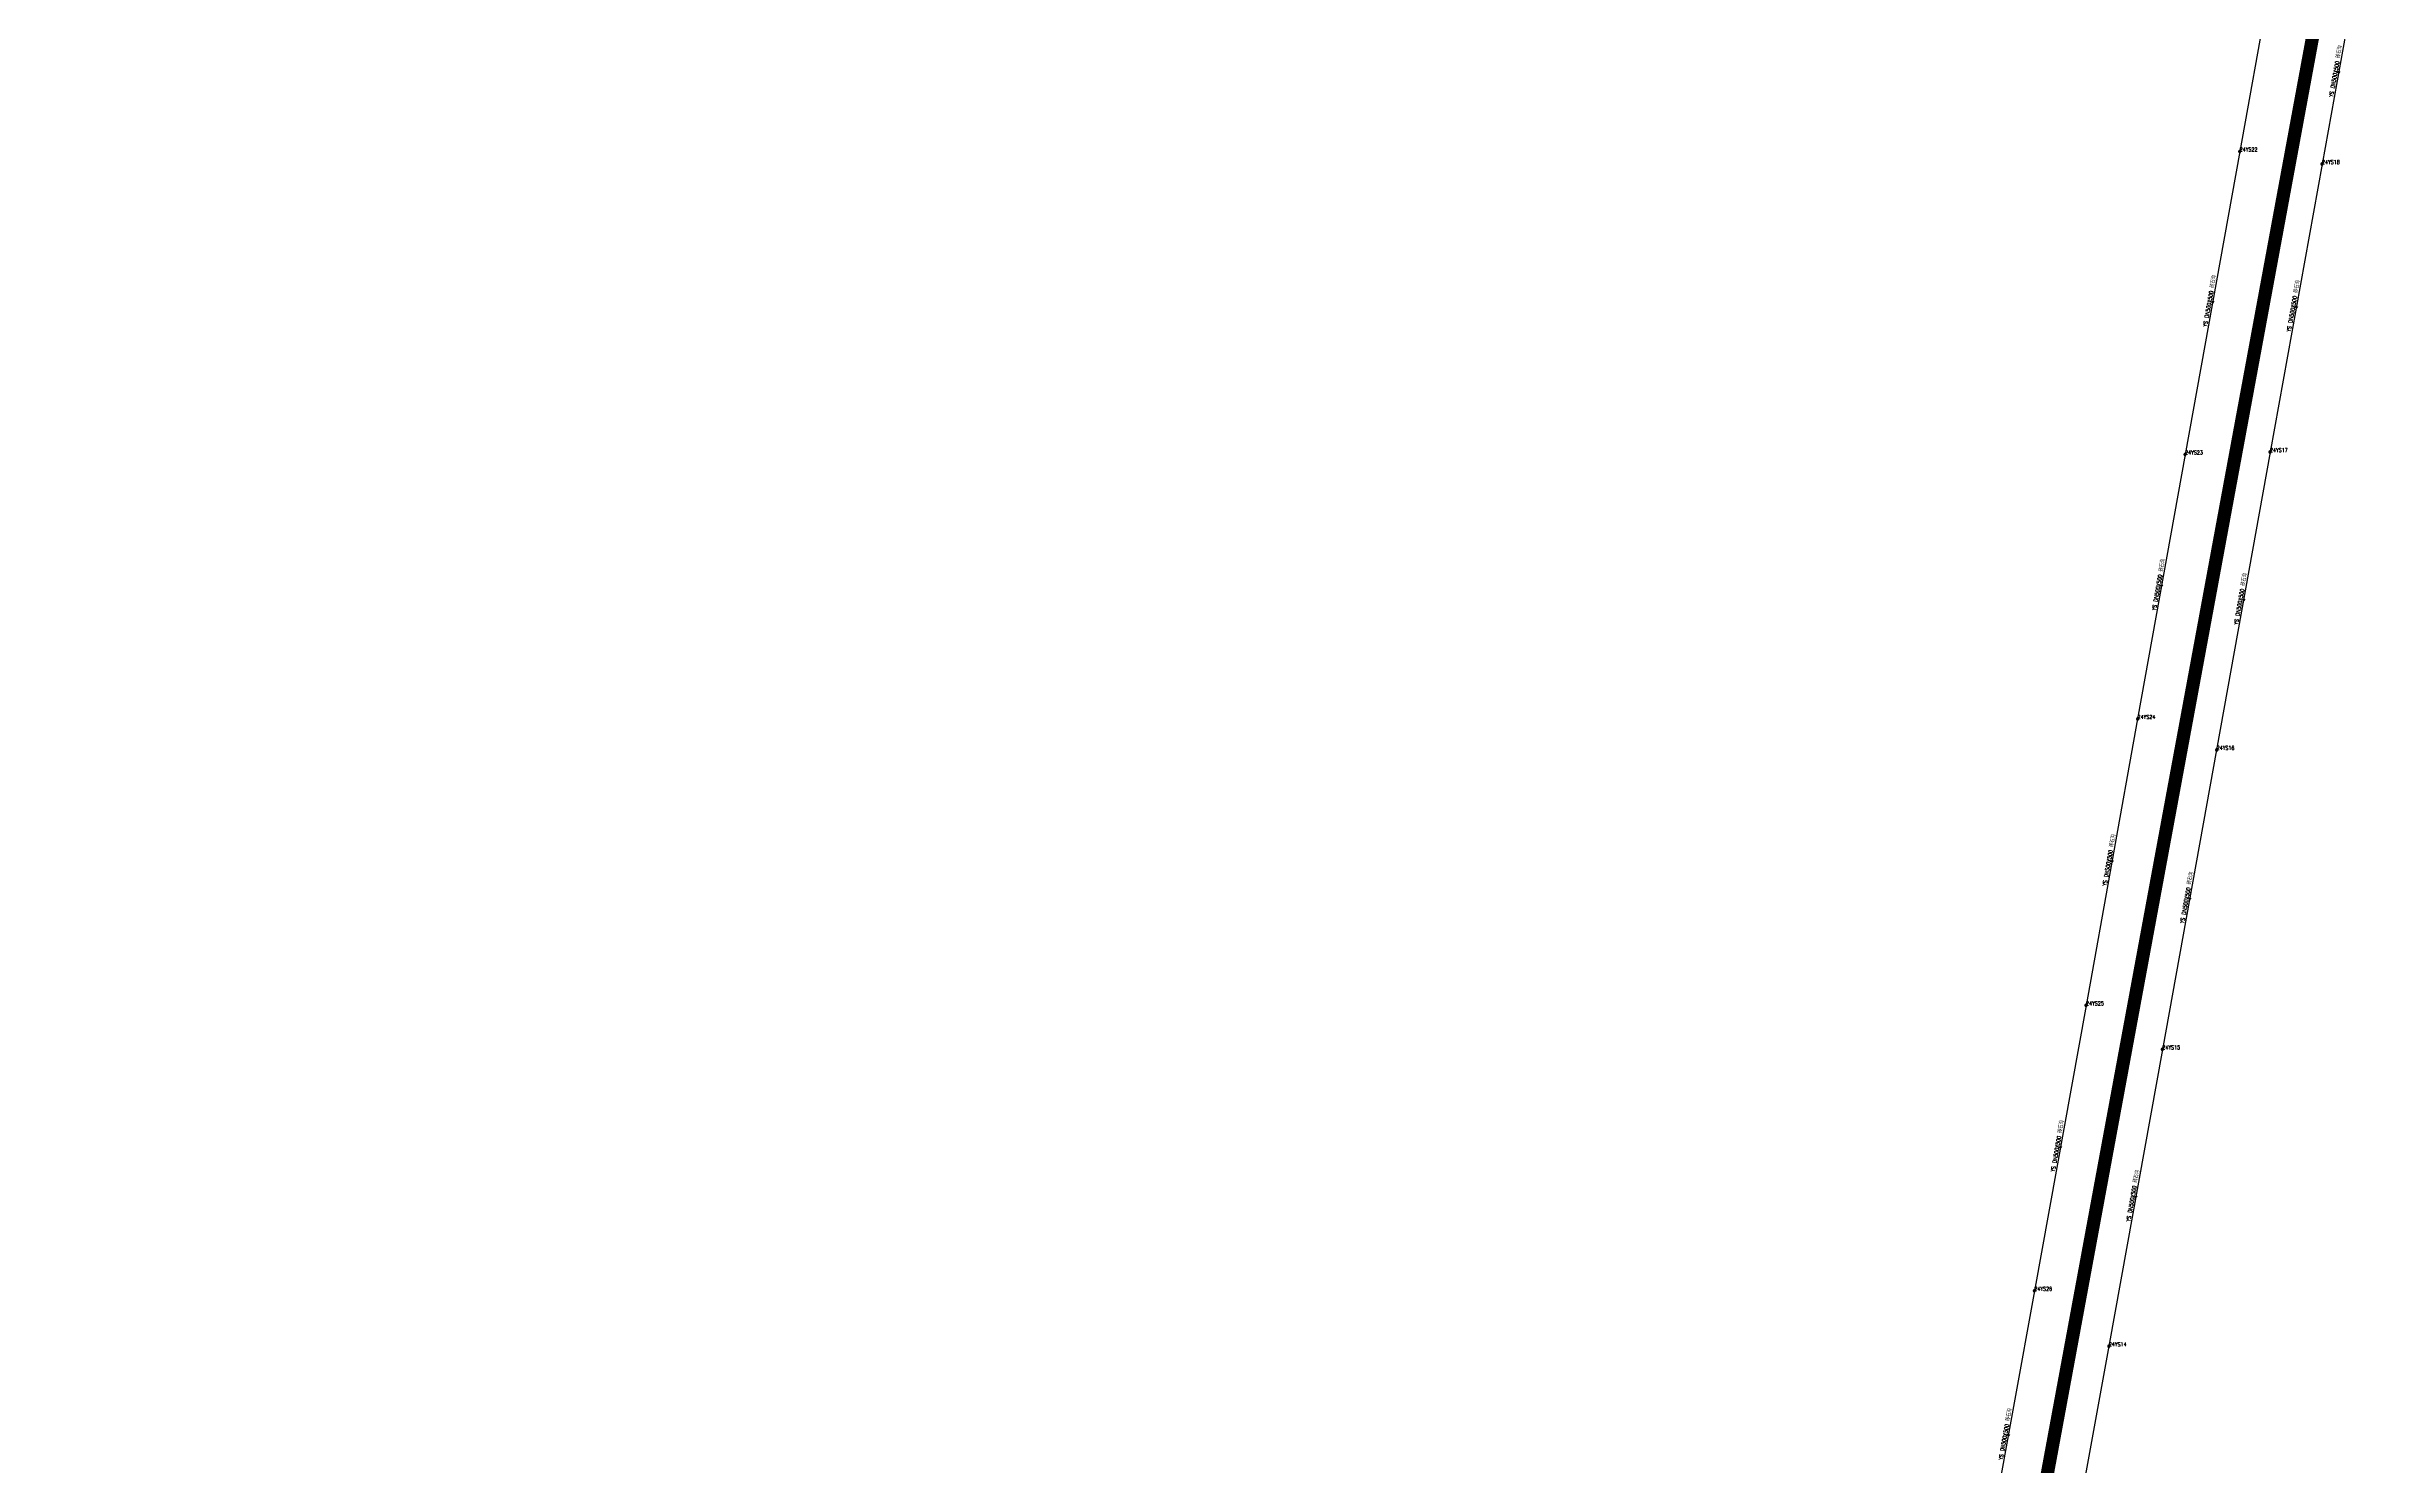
# Model space of a CAD drawing. Extents: x 78813 to 99477, y 2421021 to 2448125.
# Drawn here: x 88522 to 89051, y 2427756 to 2428079 of the extents above; entities that cross this region are included whole.
import ezdxf
from ezdxf.enums import TextEntityAlignment as Align

# ---------------------------------------------------------------- set-up
doc = ezdxf.new("R2010")
doc.units = 0
doc.set_wipeout_variables(frame=1)
doc.layers.get('0').update_dxf_attribs({"linetype": 'CONTINUOUS'})
doc.layers.add('DX_YS', color=42, linetype='CONTINUOUS')
doc.layers.add('道路', color=5, linetype='CONTINUOUS')
doc.layers.add('YSLINE', color=7, linetype='CONTINUOUS', true_color=0xcc9900)
doc.styles.add('CcNameZT', font='txt.SHX', dxfattribs={"width": 0.8, "bigfont": 'HZTXT.SHX'})
doc.styles.add('PointNameZT', font='txt.SHX', dxfattribs={"width": 0.8, "bigfont": 'HZTXT.SHX'})

# ---------------------------------------------------------------- blocks, each defined once
blk = doc.blocks.new('PS管线点')
blk.add_wipeout([(0.5, 0), (0.5, 0), (0.5, 0.1), (0.5, 0.1), (0.5, 0.1), (0.5, 0.2), (0.5, 0.2), (0.4, 0.2), (0.4, 0.3), (0.4, 0.3), (0.4, 0.3), (0.4, 0.3), (0.3, 0.4), (0.3, 0.4), (0.3, 0.4), (0.2, 0.4), (0.2, 0.4), (0.2, 0.5), (0.2, 0.5), (0.1, 0.5), (0.1, 0.5), (0.1, 0.5), (0, 0.5), (0, 0.5), (-0.1, 0.5), (-0.1, 0.5), (-0.1, 0.5), (-0.2, 0.5), (-0.2, 0.5), (-0.2, 0.4), (-0.3, 0.4), (-0.3, 0.4), (-0.3, 0.4), (-0.3, 0.4), (-0.4, 0.3), (-0.4, 0.3), (-0.4, 0.3), (-0.4, 0.3), (-0.4, 0.2), (-0.5, 0.2), (-0.5, 0.2), (-0.5, 0.1), (-0.5, 0.1), (-0.5, 0.1), (-0.5, 0), (-0.5, 0), (-0.5, 0), (-0.5, -0.1), (-0.5, -0.1), (-0.5, -0.1), (-0.5, -0.2), (-0.5, -0.2), (-0.4, -0.2), (-0.4, -0.3), (-0.4, -0.3), (-0.4, -0.3), (-0.4, -0.3), (-0.3, -0.4), (-0.3, -0.4), (-0.3, -0.4), (-0.3, -0.4), (-0.2, -0.4), (-0.2, -0.5), (-0.2, -0.5), (-0.1, -0.5), (-0.1, -0.5), (-0.1, -0.5), (0, -0.5), (0, -0.5), (0.1, -0.5), (0.1, -0.5), (0.1, -0.5), (0.2, -0.5), (0.2, -0.5), (0.2, -0.4), (0.2, -0.4), (0.3, -0.4), (0.3, -0.4), (0.3, -0.4), (0.4, -0.3), (0.4, -0.3), (0.4, -0.3), (0.4, -0.3), (0.4, -0.2), (0.5, -0.2), (0.5, -0.2), (0.5, -0.1), (0.5, -0.1), (0.5, -0.1)])
blk.add_lwpolyline([(0.5, 0), (0.5, 0), (0.5, 0.1), (0.5, 0.1), (0.5, 0.1), (0.5, 0.2), (0.5, 0.2), (0.4, 0.2), (0.4, 0.3), (0.4, 0.3), (0.4, 0.3), (0.4, 0.3), (0.3, 0.4), (0.3, 0.4), (0.3, 0.4), (0.2, 0.4), (0.2, 0.4), (0.2, 0.5), (0.2, 0.5), (0.1, 0.5), (0.1, 0.5), (0.1, 0.5), (0, 0.5), (0, 0.5), (-0.1, 0.5), (-0.1, 0.5), (-0.1, 0.5), (-0.2, 0.5), (-0.2, 0.5), (-0.2, 0.4), (-0.3, 0.4), (-0.3, 0.4), (-0.3, 0.4), (-0.3, 0.4), (-0.4, 0.3), (-0.4, 0.3), (-0.4, 0.3), (-0.4, 0.3), (-0.4, 0.2), (-0.5, 0.2), (-0.5, 0.2), (-0.5, 0.1), (-0.5, 0.1), (-0.5, 0.1), (-0.5, 0), (-0.5, 0), (-0.5, 0), (-0.5, -0.1), (-0.5, -0.1), (-0.5, -0.1), (-0.5, -0.2), (-0.5, -0.2), (-0.4, -0.2), (-0.4, -0.3), (-0.4, -0.3), (-0.4, -0.3), (-0.4, -0.3), (-0.3, -0.4), (-0.3, -0.4), (-0.3, -0.4), (-0.3, -0.4), (-0.2, -0.4), (-0.2, -0.5), (-0.2, -0.5), (-0.1, -0.5), (-0.1, -0.5), (-0.1, -0.5), (0, -0.5), (0, -0.5), (0.1, -0.5), (0.1, -0.5), (0.1, -0.5), (0.2, -0.5), (0.2, -0.5), (0.2, -0.4), (0.2, -0.4), (0.3, -0.4), (0.3, -0.4), (0.3, -0.4), (0.4, -0.3), (0.4, -0.3), (0.4, -0.3), (0.4, -0.3), (0.4, -0.2), (0.5, -0.2), (0.5, -0.2), (0.5, -0.1), (0.5, -0.1), (0.5, -0.1), (0.5, 0)], close=True)
blk = doc.blocks.new('GC546')
at = {"color": 0}
for p in [(0.866, 0.5), (0.866, -0.5)]:
    blk.add_line(p, (0, 0), dxfattribs=at)

msp = doc.modelspace()

# ---------------------------------------------------------------- block references
at = {"layer": 'DX_YS', "yscale": 0.5, "zscale": 0.5}
for p, xscale, rotation in [((89043.59, 2428073.23, 3.14), 0.5000000001341909, 79.77565012916975), ((89014.91, 2428020.96, 3.17), 0.5000000000458577, 79.78035083831693), ((89033.94, 2428019.81, 3.06), 0.4999999998002853, 79.76338693240734), ((89003.28, 2427956.38, 3.5), 0.4999999998982418, 79.80836345998834), ((89021.95, 2427953.14, 3.18), 0.4999999998989746, 79.83452536949152), ((88992, 2427893.69, 3.57), 0.4999999999859334, 79.79582193588206), ((89009.69, 2427885.17, 3.29), 0.5000000000893896, 79.72452759631433), ((88980.26, 2427828.62, 3.28), 0.5000000001539643, 79.73939077807489), ((88997.42, 2427817.3, 3.18), 0.5000000002179654, 79.78030832237643), ((88968.38, 2427763.04, 3.16), 0.5000000002144784, 79.73226525610696)]:
    msp.add_blockref('GC546', p, dxfattribs=dict(at, xscale=xscale, rotation=rotation))

# ---------------------------------------------------------------- texts
at = {"layer": 'DX_YS', "style": 'CcNameZT', "width": 0.8}
for rotation, p in [(79.7757, (89043.34, 2428073.28, 3.18)), (79.7804, (89014.66, 2428021, 3.12)), (79.7634, (89033.7, 2428019.85, 3.09)), (79.8084, (89003.03, 2427956.43, 3.23)), (79.8345, (89021.7, 2427953.18, 3.02)), (79.7958, (88991.76, 2427893.74, 3.78)), (79.7245, (89009.45, 2427885.21, 3.34)), (79.7394, (88980.01, 2427828.66, 3.37)), (79.7803, (88997.18, 2427817.35, 3.25)), (79.7323, (88968.13, 2427763.09, 3.2))]:
    msp.add_text(' YS DN500X500 砖石沟', height=0.9, rotation=rotation, dxfattribs=at).set_placement(p, align=Align.CENTER)
at = {"layer": 'DX_YS', "style": 'PointNameZT', "width": 0.8}
for s, p in [('24YS22', (89021.12, 2428055.44, 3.12)), ('24YS18', (89039.86, 2428052.59, 3.09)), ('24YS23', (89008.69, 2427986.48, 3.23)), ('24YS17', (89028.02, 2427987.03, 3.02)), ('24YS24', (88997.87, 2427926.29, 3.78)), ('24YS16', (89015.87, 2427919.24, 3.34)), ('24YS25', (88986.14, 2427861.1, 3.37)), ('24YS15', (89003.51, 2427851.09, 3.25)), ('24YS26', (88974.37, 2427796.13, 3.2)), ('24YS14', (88991.33, 2427783.51, 3.1))]:
    msp.add_text(s, height=0.9, dxfattribs=at).set_placement(p)

# ---------------------------------------------------------------- next in the draw order: block references
at = {"layer": 'DX_YS', "xscale": 0.5, "yscale": 0.5, "zscale": 0.5}
for p in [(89021.12, 2428055.44, 3.12), (89039.86, 2428052.59, 3.09), (89028.02, 2427987.03, 3.02), (89008.69, 2427986.48, 3.23), (88997.87, 2427926.29, 3.78), (89015.87, 2427919.24, 3.34), (88986.14, 2427861.1, 3.37), (89003.51, 2427851.09, 3.25), (88974.37, 2427796.13, 3.2), (88991.33, 2427783.51, 3.1)]:
    msp.add_blockref('PS管线点', p, dxfattribs=at)

# ---------------------------------------------------------------- next in the draw order: linework, layer by layer
at = {"layer": 'YSLINE'}
for p, q in [((89033.46, 2428124.03, 3.49), (89021.12, 2428055.44, 3.12)), ((89047.31, 2428093.88, 3.18), (89039.86, 2428052.59, 3.09)), ((89021.12, 2428055.44, 3.12), (89008.69, 2427986.48, 3.23)), ((89039.86, 2428052.59, 3.09), (89028.02, 2427987.03, 3.02)), ((89008.69, 2427986.48, 3.23), (88997.87, 2427926.29, 3.78)), ((89028.02, 2427987.03, 3.02), (89015.87, 2427919.24, 3.34)), ((88997.87, 2427926.29, 3.78), (88986.14, 2427861.1, 3.37)), ((89015.87, 2427919.24, 3.34), (89003.51, 2427851.09, 3.25)), ((88986.14, 2427861.1, 3.37), (88974.37, 2427796.13, 3.2)), ((89003.51, 2427851.09, 3.25), (88991.33, 2427783.51, 3.1)), ((88974.37, 2427796.13, 3.2), (88962.39, 2427729.96, 3.13)), ((88991.33, 2427783.51, 3.1), (88978.64, 2427713.91, 3.11))]:
    msp.add_line(p, q, dxfattribs=at)
at = {"layer": '道路', "const_width": 3, "flags": 128}
msp.add_lwpolyline([(89049.18, 2428143.57), (88837.95, 2426999.77), (88795.24, 2426837.16), (88763.57, 2426737.54), (88682.59, 2426530.34), (88522.09, 2426181.35), (88384.82, 2425899.02), (88309.99, 2425718.63), (88263.9, 2425588.41), (88208.18, 2425387.23), (88180.46, 2425249.5), (88140.05, 2424984.04)], dxfattribs=at)

doc.saveas('drawing.dxf')
